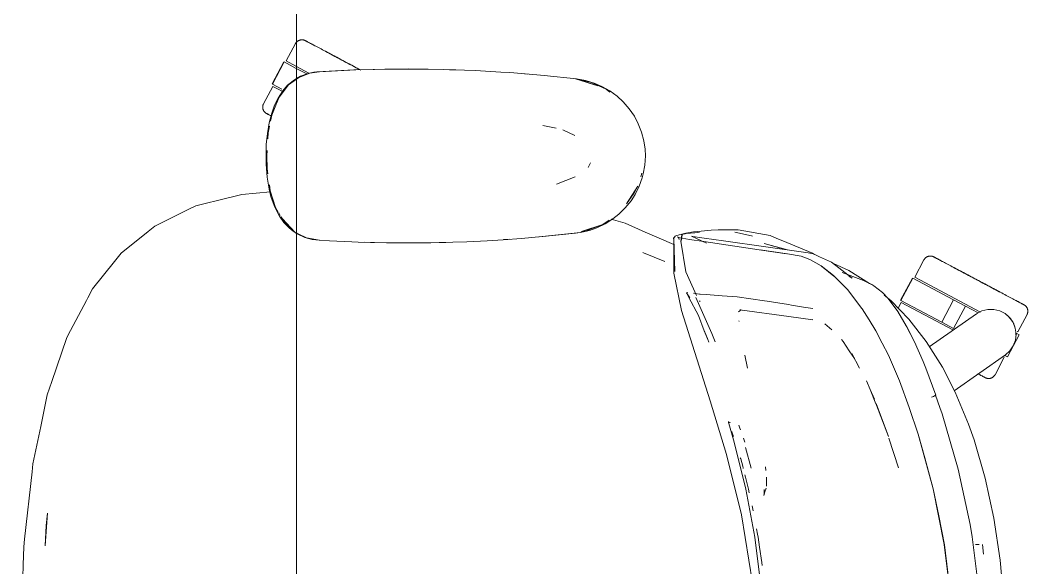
# Model space of a CAD drawing. Header units: millimetres. Extents: x 155927 to 317870, y -36033 to 97293.
# Drawn here: x 202428 to 202989, y 12908 to 13213 of the extents above; entities that cross this region are included whole.
import ezdxf

# ---------------------------------------------------------------- set-up
doc = ezdxf.new("R2010")
doc.units = ezdxf.units.MM
doc.header["$MEASUREMENT"] = 0
doc.layers.add('G-IMPT', color=8, linetype='CONTINUOUS', lineweight=9)
doc.layers.add('I-FURN', color=8, linetype='CONTINUOUS', lineweight=9)

msp = doc.modelspace()

# ---------------------------------------------------------------- linework, layer by layer
at = {"layer": 'G-IMPT'}
for p, q in [((202583.92, 13181.84), (202581.68, 13180.57)), ((202589.08, 13183.58), (202582.89, 13181.17)), ((202583.92, 13181.84), (202587.56, 13183.24)), ((202588.9, 13183.6), (202587.56, 13183.24)), ((202588.9, 13183.6), (202591.3, 13184.05)), ((202589.08, 13183.58), (202592.93, 13184.17)), ((202592.95, 13184.3), (202591.3, 13184.05)), ((202614.73, 13185.39), (202592.95, 13184.3)), ((202613.52, 13185.35), (202592.95, 13184.3)), ((202592.95, 13184.3), (202594.55, 13184.41)), ((202614.73, 13185.39), (202594.55, 13184.41)), ((202634.92, 13185.85), (202613.52, 13185.35)), ((202625.08, 13185.69), (202613.52, 13185.35)), ((202613.52, 13185.35), (202614.73, 13185.39)), ((202634.92, 13185.85), (202614.73, 13185.39)), ((202625.08, 13185.69), (202644.31, 13185.9)), ((202634.92, 13185.85), (202625.08, 13185.69)), ((202655.1, 13185.81), (202625.08, 13185.69)), ((202632.88, 13185.83), (202630.97, 13185.76)), ((202635.41, 13185.81), (202632.88, 13185.83)), ((202655.1, 13185.81), (202634.92, 13185.85)), ((202655.1, 13185.81), (202644.31, 13185.9)), ((202655.1, 13185.81), (202663.52, 13185.64)), ((202675.28, 13185.25), (202663.52, 13185.64)), ((202668.46, 13185.5), (202666.96, 13185.52)), ((202670.39, 13185.39), (202668.46, 13185.5)), ((202675.28, 13185.25), (202681.3, 13185)), ((202695.44, 13184.19), (202681.3, 13185)), ((202700.53, 13183.86), (202695.44, 13184.19)), ((202700.53, 13183.86), (202715.59, 13182.62)), ((202708.71, 13183.21), (202710.39, 13183.04)), ((202715.59, 13182.62), (202719.72, 13182.27)), ((202719.72, 13182.27), (202737.64, 13180.36)), ((202577.26, 13177.01), (202572.05, 13170.22)), ((202574.08, 13173.77), (202576.74, 13176.81)), ((202580.48, 13179.88), (202576.74, 13176.81)), ((202581.68, 13180.28), (202577.26, 13177.01)), ((202581.68, 13180.57), (202580.48, 13179.88)), ((202582.89, 13181.17), (202581.68, 13180.28)), ((202737.13, 13180.36), (202749.59, 13176.53)), ((202737.13, 13180.36), (202740.44, 13179.45)), ((202737.64, 13180.36), (202742.69, 13179.47)), ((202746.1, 13178.32), (202737.69, 13180.24)), ((202749.59, 13176.53), (202740.44, 13179.45)), ((202747.55, 13178), (202742.69, 13179.47)), ((202746.1, 13178.32), (202754.16, 13174.58)), ((202751.79, 13176.19), (202747.55, 13178)), ((202751.79, 13176.19), (202756.23, 13173.68)), ((202571.42, 13169.72), (202574.08, 13173.77)), ((202756.27, 13172.99), (202754.16, 13174.58)), ((202760.31, 13170.68), (202756.23, 13173.68)), ((202760.31, 13170.68), (202763.75, 13167.52)), ((202567.85, 13161.31), (202569.44, 13165.65)), ((202567.88, 13160.2), (202570.21, 13165.82)), ((202571.42, 13169.72), (202569.44, 13165.65)), ((202572.05, 13170.22), (202570.21, 13165.82)), ((202767.07, 13163.68), (202763.75, 13167.52)), ((202567.85, 13161.31), (202566.42, 13155.83)), ((202567.88, 13160.2), (202567.17, 13156.74)), ((202769.9, 13159.52), (202767.07, 13163.68)), ((202769.9, 13159.52), (202772.09, 13155.35)), ((202565.42, 13149.9), (202566.42, 13155.83)), ((202566.61, 13153.99), (202565.84, 13150.24)), ((202718.93, 13154.4), (202726.36, 13152.82)), ((202772.09, 13155.35), (202773.93, 13150.64)), ((202565.42, 13149.9), (202564.86, 13143.75)), ((202565.84, 13150.24), (202565.64, 13147.03)), ((202736.76, 13148.79), (202729.98, 13152.06)), ((202775.19, 13145.77), (202773.93, 13150.64)), ((202564.68, 13137.41), (202564.86, 13143.75)), ((202775.19, 13145.77), (202775.84, 13141.26)), ((202564.77, 13132.91), (202564.68, 13137.41)), ((202565.24, 13140.52), (202565.05, 13137.41)), ((202565.28, 13130.25), (202565.05, 13137.41)), ((202776.01, 13137.41), (202775.71, 13132.37)), ((202776.01, 13137.41), (202775.84, 13141.26)), ((202564.77, 13132.91), (202565.34, 13125.59)), ((202744.38, 13131.36), (202744.08, 13130.91)), ((202745.39, 13133.59), (202744.38, 13131.36)), ((202775.71, 13132.37), (202774.83, 13127.42)), ((202565.28, 13130.25), (202565.68, 13127.47)), ((202566.46, 13118.83), (202565.34, 13125.59)), ((202726.43, 13121.69), (202736.85, 13125.84)), ((202773.47, 13125.73), (202774.09, 13127.76)), ((202774.83, 13127.42), (202774.27, 13125.3)), ((202566.55, 13121.28), (202567.01, 13117.99)), ((202771.91, 13120.62), (202765.59, 13110.67)), ((202771.91, 13120.62), (202769.75, 13116.94)), ((202772.56, 13120.52), (202770.32, 13116.01)), ((202772.56, 13120.52), (202774.27, 13125.3)), ((202543.6, 13114.04), (202545.97, 13114.63)), ((202551.26, 13115.92), (202545.97, 13114.63)), ((202567.14, 13117.37), (202551.26, 13115.92)), ((202567.44, 13114.9), (202566.46, 13118.83)), ((202567.01, 13117.99), (202570.04, 13108.6)), ((202567.44, 13114.9), (202569.18, 13109.82)), ((202769.75, 13116.94), (202765.59, 13110.67)), ((202770.32, 13116.01), (202768.05, 13112.47)), ((202521.3, 13107.49), (202525.66, 13109.64)), ((202525.66, 13109.64), (202543.6, 13114.04)), ((202569.18, 13109.82), (202571.38, 13105.18)), ((202570.04, 13108.6), (202571.51, 13106.14)), ((202764.86, 13108.49), (202768.05, 13112.47)), ((202521.3, 13107.49), (202509.83, 13101.85)), ((202571.38, 13105.18), (202572.19, 13103.8)), ((202571.79, 13105.68), (202572.65, 13104.24)), ((202574.63, 13100.35), (202572.19, 13103.8)), ((202573.12, 13103.45), (202575, 13100.29)), ((202761.25, 13104.94), (202757.95, 13102.32)), ((202764.86, 13108.49), (202761.25, 13104.94)), ((202499.01, 13095.35), (202502.66, 13098.32)), ((202502.66, 13098.32), (202509.83, 13101.85)), ((202573.81, 13102.38), (202575.09, 13100.91)), ((202573.81, 13102.38), (202580.71, 13094.99)), ((202577.5, 13097.3), (202574.63, 13100.35)), ((202575, 13100.29), (202580.71, 13094.99)), ((202575.22, 13100.76), (202578.3, 13097.22)), ((202752.3, 13099.2), (202740.44, 13095.38)), ((202749.59, 13098.29), (202740.44, 13095.38)), ((202743.08, 13095.59), (202752.3, 13099.2)), ((202749.04, 13097.4), (202744.91, 13095.95)), ((202753.62, 13099.59), (202749.04, 13097.4)), ((202752.3, 13099.2), (202749.59, 13098.29)), ((202752.3, 13099.2), (202755.88, 13101.62)), ((202753.62, 13099.59), (202757.95, 13102.32)), ((202764.78, 13099.88), (202756.96, 13102.13)), ((202764.78, 13099.88), (202775.91, 13095.02)), ((202499.01, 13095.35), (202484.06, 13083.18)), ((202577.5, 13097.3), (202578.82, 13096.17)), ((202580.71, 13094.99), (202578.3, 13097.22)), ((202581.68, 13094.21), (202578.82, 13096.17)), ((202582.95, 13093.89), (202581.68, 13094.51)), ((202582.04, 13093.97), (202586.36, 13091.98)), ((202582.95, 13093.89), (202587.21, 13091.78)), ((202590.32, 13090.91), (202586.36, 13091.98)), ((202587.21, 13091.78), (202594.55, 13090.41)), ((202718.51, 13092.44), (202707.11, 13091.46)), ((202739.95, 13094.8), (202716.99, 13092.34)), ((202716.99, 13092.34), (202737.13, 13094.46)), ((202739.95, 13094.8), (202718.51, 13092.44)), ((202739.95, 13094.8), (202737.13, 13094.46)), ((202739.95, 13094.8), (202744.91, 13095.95)), ((202740.02, 13095.01), (202743.08, 13095.59)), ((202775.91, 13095.02), (202783.74, 13091.6)), ((202791.77, 13091.58), (202792.17, 13092.16)), ((202792.54, 13092.65), (202792.17, 13092.16)), ((202792.54, 13092.65), (202793.08, 13092.97)), ((202794.94, 13093.52), (202793.08, 13092.97)), ((202794.43, 13091.93), (202793.93, 13092.32)), ((202795.03, 13091.77), (202793.93, 13092.32)), ((202795.03, 13091.77), (202794.41, 13091.93)), ((202794.41, 13091.93), (202800.68, 13090.83)), ((202794.75, 13091.39), (202794.43, 13091.93)), ((202798.22, 13094.06), (202794.94, 13093.52)), ((202796.55, 13093.46), (202795.86, 13089.88)), ((202795.92, 13089.92), (202796.31, 13093.87)), ((202796.55, 13093.46), (202795.92, 13089.92)), ((202798.63, 13094.32), (202796.31, 13093.87)), ((202798.22, 13094.06), (202798.83, 13094.13)), ((202798.63, 13094.32), (202802.88, 13095.13)), ((202803.52, 13094.65), (202798.83, 13094.13)), ((202810.08, 13088.73), (202801.64, 13092.73)), ((202801.64, 13092.73), (202802.51, 13092.59)), ((202802.51, 13092.59), (202807.53, 13091.76)), ((202803.35, 13095.17), (202802.88, 13095.13)), ((202812.68, 13095.97), (202803.35, 13095.17)), ((202803.52, 13094.65), (202806.11, 13094.86)), ((202807.53, 13091.76), (202808.83, 13091.54)), ((202812.68, 13095.97), (202816.63, 13096.32)), ((202816.63, 13096.32), (202820.8, 13096.31)), ((202827.77, 13096.29), (202820.8, 13096.31)), ((202825.91, 13094.88), (202835.21, 13092.83)), ((202827.77, 13096.29), (202845.47, 13093.05)), ((202835.21, 13092.83), (202835.79, 13092.68)), ((202845.47, 13093.05), (202849.33, 13091.46)), ((202594.33, 13090.41), (202590.32, 13090.91)), ((202599.99, 13090.13), (202594.33, 13090.41)), ((202599.99, 13090.13), (202612.55, 13089.51)), ((202616.1, 13089.39), (202612.55, 13089.51)), ((202631.77, 13089.01), (202616.1, 13089.39)), ((202619.5, 13089.33), (202622.82, 13089.19)), ((202625.04, 13089.19), (202622.82, 13089.19)), ((202631.77, 13089.01), (202636.28, 13088.96)), ((202636.28, 13088.96), (202650.99, 13088.97)), ((202656.46, 13089.04), (202650.99, 13088.97)), ((202656.46, 13089.04), (202668.77, 13089.33)), ((202663.24, 13089.18), (202661.16, 13089.18)), ((202664.9, 13089.25), (202663.24, 13089.18)), ((202676.65, 13089.63), (202668.77, 13089.33)), ((202676.65, 13089.63), (202687.95, 13090.17)), ((202696.83, 13090.73), (202687.95, 13090.17)), ((202696.83, 13090.73), (202707.11, 13091.46)), ((202698.87, 13090.87), (202696.96, 13090.78)), ((202698.87, 13090.87), (202700.29, 13091)), ((202783.74, 13091.6), (202791.91, 13088.03)), ((202791.77, 13091.58), (202791.96, 13090.72)), ((202792.38, 13073.02), (202791.8, 13091.47)), ((202791.8, 13091.47), (202791.9, 13091)), ((202792.38, 13073.02), (202791.9, 13091)), ((202791.95, 13072.13), (202791.9, 13091)), ((202791.9, 13091), (202791.94, 13090.83)), ((202791.96, 13090.72), (202791.94, 13090.83)), ((202794.75, 13091.39), (202794.83, 13090.89)), ((202798.58, 13072.84), (202795.86, 13089.88)), ((202808.53, 13089.71), (202800.68, 13090.83)), ((202839.4, 13085.16), (202808.53, 13089.71)), ((202819.49, 13090.1), (202808.83, 13091.54)), ((202819.49, 13090.1), (202866.71, 13083.43)), ((202842.29, 13088.56), (202854.18, 13085.2)), ((202842.29, 13088.56), (202855.23, 13085.05)), ((202852.69, 13090.07), (202849.33, 13091.46)), ((202869.14, 13083.27), (202852.69, 13090.07)), ((202484.06, 13083.18), (202480.3, 13078.51)), ((202774.68, 13083.6), (202774.95, 13083.49)), ((202786.8, 13078.57), (202774.95, 13083.49)), ((202839.4, 13085.16), (202854.59, 13082.83)), ((202840.01, 13085.06), (202855.17, 13082.77)), ((202840.01, 13085.06), (202854.59, 13082.83)), ((202862.84, 13081.47), (202855.17, 13082.77)), ((202867.63, 13079.71), (202862.84, 13081.47)), ((202866.71, 13083.43), (202869.7, 13082.78)), ((202870.31, 13082.5), (202869.14, 13083.27)), ((202873.06, 13081.22), (202869.7, 13082.78)), ((202879.64, 13078.15), (202873.06, 13081.22)), ((202468.09, 13063.38), (202480.3, 13078.51)), ((202867.63, 13079.71), (202868.05, 13079.5)), ((202873.89, 13076.21), (202868.05, 13079.5)), ((202880.85, 13070.79), (202873.89, 13076.21)), ((202874.11, 13075.89), (202881.06, 13070.49)), ((202874.11, 13075.89), (202877.49, 13073.3)), ((202891.29, 13069.24), (202879.64, 13078.15)), ((202889.4, 13073.53), (202880.77, 13077.51)), ((202796.14, 13051.18), (202791.95, 13072.13)), ((202798.58, 13072.84), (202804.56, 13059.65)), ((202881.06, 13070.49), (202877.49, 13073.3)), ((202880.85, 13070.79), (202888.59, 13062.89)), ((202885.63, 13072.47), (202897.54, 13067.96)), ((202891.29, 13069.24), (202889.34, 13070.35)), ((202900.85, 13066.4), (202889.4, 13073.53)), ((202899.77, 13066.89), (202897.54, 13067.96)), ((202902.21, 13065.71), (202899.77, 13066.89)), ((202900.85, 13066.4), (202901.62, 13065.9)), ((202902.21, 13065.71), (202903.34, 13065.1)), ((202903.34, 13065.1), (202908.21, 13061.23)), ((202464.66, 13056.87), (202465.39, 13058.25)), ((202468.09, 13063.38), (202465.39, 13058.25)), ((202798.94, 13061.03), (202798.9, 13060.86)), ((202798.96, 13061.16), (202798.94, 13061.03)), ((202798.94, 13061.03), (202800.78, 13058.32)), ((202798.94, 13061.03), (202800.29, 13058.57)), ((202799.65, 13061.3), (202798.96, 13061.16)), ((202805.57, 13048.46), (202800.29, 13058.57)), ((202802.92, 13060.99), (202803.69, 13060.72)), ((202803.75, 13060.69), (202803.69, 13060.72)), ((202806.21, 13060.41), (202803.75, 13060.69)), ((202813.12, 13038.36), (202804.19, 13058.51)), ((202806.21, 13060.41), (202806.58, 13060.37)), ((202809.99, 13060.11), (202806.58, 13060.37)), ((202809.99, 13060.11), (202818.84, 13059.48)), ((202827.08, 13058.86), (202818.84, 13059.48)), ((202827.16, 13058.85), (202827.08, 13058.86)), ((202827.16, 13058.85), (202842.38, 13056.64)), ((202888.59, 13062.89), (202896.61, 13052.46)), ((202911.1, 13058.21), (202908.21, 13061.23)), ((202909.1, 13059.79), (202912.77, 13056.79)), ((202911.1, 13058.21), (202915.82, 13052.08)), ((202464.66, 13056.87), (202454.36, 13037.37)), ((202806.57, 13056.35), (202806.13, 13056.62)), ((202842.38, 13056.64), (202843.93, 13056.4)), ((202843.93, 13056.4), (202855.7, 13054.53)), ((202857.36, 13054.27), (202855.7, 13054.53)), ((202864.2, 13053.21), (202857.36, 13054.27)), ((202864.2, 13053.21), (202869.27, 13052.46)), ((202896.61, 13052.46), (202896.78, 13052.2)), ((202912.77, 13056.79), (202922.73, 13046.5)), ((202812.13, 13000.94), (202796.14, 13051.18)), ((202805.57, 13048.46), (202808.82, 13039.99)), ((202827.82, 13050.47), (202829.38, 13051.72)), ((202828.67, 13051.59), (202828.94, 13051.64)), ((202856.01, 13047.85), (202828.67, 13051.59)), ((202829.17, 13051.68), (202828.94, 13051.64)), ((202856.01, 13047.85), (202869.36, 13046.07)), ((202900.66, 13046.1), (202896.78, 13052.2)), ((202915.82, 13052.08), (202916.68, 13050.79)), ((202921.41, 13042.79), (202916.68, 13050.79)), ((202828.17, 13045.52), (202828.22, 13045.18)), ((202869.36, 13046.07), (202868.89, 13046.22)), ((202879.86, 13040.57), (202875.95, 13043.91)), ((202900.66, 13046.1), (202904.43, 13039.87)), ((202925.72, 13034.18), (202921.41, 13042.79)), ((202925.94, 13033.74), (202921.41, 13042.79)), ((202921.41, 13042.79), (202921.72, 13042.19)), ((202925.94, 13033.74), (202921.72, 13042.19)), ((202932.54, 13033.89), (202922.73, 13046.5)), ((202445.34, 13011.62), (202453.49, 13035.71)), ((202454.36, 13037.37), (202453.49, 13035.71)), ((202810.84, 13035.09), (202808.81, 13040.2)), ((202808.81, 13040.2), (202810.61, 13035.67)), ((202808.82, 13039.99), (202810.84, 13035.09)), ((202814.86, 13033.77), (202813.12, 13038.36)), ((202908, 13033.08), (202904.43, 13039.87)), ((202810.84, 13035.09), (202811.4, 13033.68)), ((202886.13, 13033.94), (202885.38, 13035.04)), ((202889.63, 13028.81), (202886.13, 13033.94)), ((202908, 13033.08), (202911.39, 13026.36)), ((202925.72, 13034.18), (202925.94, 13033.74)), ((202925.94, 13033.74), (202930.71, 13022.78)), ((202932.54, 13033.89), (202941.51, 13019.6)), ((202832.85, 13019.05), (202831.44, 13026.3)), ((202890.02, 13028.23), (202889.63, 13028.81)), ((202892.58, 13024.47), (202890.02, 13028.23)), ((202892.58, 13024.47), (202891.08, 13027.25)), ((202895.26, 13019.14), (202891.08, 13027.25)), ((202917.56, 13012.13), (202911.39, 13026.36)), ((202930.71, 13022.78), (202932.19, 13019.1)), ((202932.19, 13019.1), (202937.76, 13004.14)), ((202941.51, 13019.6), (202948.6, 13005.82)), ((202445.34, 13011.62), (202442.82, 13004.18)), ((202899.14, 13012.1), (202901.33, 13007.25)), ((202917.56, 13012.13), (202923.02, 12997.25)), ((202439.95, 12990.36), (202442.82, 13004.18)), ((202901.33, 13007.25), (202903.64, 13001.81)), ((202901.33, 13007.25), (202904.06, 13000.17)), ((202936.5, 13003.36), (202935.44, 13002.93)), ((202935.44, 13002.93), (202936.03, 13003.16)), ((202936.5, 13003.36), (202936.03, 13003.16)), ((202936.5, 13003.36), (202937.32, 13003.74)), ((202936.5, 13003.36), (202937.14, 13003.63)), ((202937.14, 13003.63), (202937.32, 13003.74)), ((202937.73, 13004.01), (202937.32, 13003.74)), ((202937.32, 13003.74), (202937.72, 13003.96)), ((202937.73, 13004.01), (202937.72, 13003.96)), ((202937.76, 13004.14), (202937.73, 13004.01)), ((202937.73, 13004.01), (202937.73, 13004.14)), ((202937.73, 13004.14), (202940.13, 12997.21)), ((202956.12, 12987.85), (202948.6, 13005.82)), ((202812.13, 13000.94), (202821.31, 12970.96)), ((202904.72, 12998.44), (202904.06, 13000.17)), ((202911.43, 12981), (202904.61, 12999.4)), ((202911.43, 12981), (202904.72, 12998.44)), ((202928.03, 12982.33), (202923.02, 12997.25)), ((202941.33, 12993.6), (202940.13, 12997.21)), ((202950.27, 12962.77), (202941.33, 12993.6)), ((202439.19, 12986.68), (202434.84, 12965.74)), ((202439.19, 12986.68), (202439.95, 12990.36)), ((202822.36, 12989.37), (202822.27, 12989.14)), ((202822.27, 12989.14), (202822.33, 12988.91)), ((202822.33, 12988.91), (202822.4, 12988.61)), ((202822.4, 12988.61), (202822.47, 12988.34)), ((202825.54, 12977.92), (202822.47, 12988.34)), ((202823.36, 12988.6), (202822.75, 12988.98)), ((202823.36, 12988.6), (202823.15, 12988.74)), ((202828.67, 12985.67), (202828.06, 12987.32)), ((202828.67, 12985.67), (202829.04, 12984.66)), ((202959.19, 12979.12), (202956.12, 12987.85)), ((202824.38, 12983.11), (202824.14, 12983.77)), ((202824.38, 12983.11), (202825.13, 12981.01)), ((202831.38, 12977.9), (202830.66, 12980.12)), ((202916.96, 12963.52), (202911.71, 12980.01)), ((202931.76, 12969.08), (202927.99, 12982.25)), ((202936.41, 12951.84), (202927.99, 12982.25)), ((202936.41, 12951.84), (202928.03, 12982.33)), ((202832.09, 12951.6), (202825.54, 12977.92)), ((202831.83, 12974.81), (202835.05, 12963.3)), ((202959.19, 12979.12), (202965.37, 12957.87)), ((202829.63, 12937.28), (202821.31, 12970.96)), ((202829.12, 12968.49), (202828.92, 12969.18)), ((202830.24, 12964.49), (202829.12, 12968.49)), ((202931.76, 12969.08), (202936.41, 12951.84)), ((202434.84, 12965.74), (202434.35, 12961.32)), ((202830.24, 12964.49), (202830.56, 12963.35)), ((202830.56, 12963.35), (202830.6, 12963.17)), ((202843.12, 12962.1), (202842.9, 12964.19)), ((202916.96, 12963.52), (202915.89, 12966.96)), ((202950.27, 12962.77), (202956.94, 12931.98)), ((202430.22, 12923.87), (202434.35, 12961.32)), ((202831.86, 12958.33), (202831.52, 12959.63)), ((202831.86, 12958.33), (202833.41, 12951.58)), ((202843.52, 12953.25), (202843.43, 12958.3)), ((202843.43, 12958.3), (202843.51, 12956.03)), ((202965.37, 12957.87), (202970.18, 12935.51)), ((202832.09, 12951.6), (202837.02, 12924.93)), ((202833.86, 12949.61), (202833.41, 12951.58)), ((202842.19, 12949.24), (202842.22, 12951.54)), ((202842.24, 12951.4), (202842.22, 12951.54)), ((202842.66, 12950.14), (202843.27, 12952.29)), ((202843.52, 12953.25), (202843.51, 12956.03)), ((202936.41, 12951.84), (202942.59, 12920.71)), ((202936.41, 12951.84), (202939.49, 12936.81)), ((202936.41, 12951.84), (202942.58, 12920.79)), ((202841.98, 12948.19), (202842.66, 12950.14)), ((202842.19, 12949.24), (202841.98, 12948.19)), ((202836.06, 12939.56), (202835.53, 12942.37)), ((202441.62, 12920.04), (202442.87, 12938.32)), ((202442.87, 12938.32), (202442.26, 12931.37)), ((202829.63, 12937.28), (202835.62, 12899.36)), ((202942.59, 12920.71), (202939.49, 12936.81)), ((202970.18, 12935.51), (202973.67, 12912.09)), ((202441.62, 12920.04), (202442.26, 12931.37)), ((202837.99, 12929.46), (202838.54, 12926.55)), ((202958.12, 12925.06), (202956.94, 12931.98)), ((202430.22, 12923.87), (202429.74, 12919.5)), ((202837.02, 12924.93), (202840.32, 12898.01)), ((202838.79, 12924.92), (202838.54, 12926.55)), ((202839.64, 12919.3), (202838.79, 12924.92)), ((202961.94, 12894.89), (202958.12, 12925.06)), ((202429.42, 12909.56), (202429.74, 12919.5)), ((202839.64, 12919.3), (202840.94, 12910.78)), ((202946.41, 12889.19), (202942.58, 12920.79)), ((202946.37, 12889.15), (202942.59, 12920.71)), ((202942.59, 12920.71), (202944.53, 12905.23)), ((202959.92, 12920.75), (202962.01, 12920.82)), ((202962.01, 12920.82), (202961.9, 12920.82)), ((202963.77, 12920.79), (202964.42, 12915.38)), ((202429.42, 12909.56), (202427.71, 12857.38)), ((202840.94, 12910.78), (202841.12, 12909.12)), ((202973.67, 12912.09), (202975.93, 12886.52))]:
    msp.add_line(p, q, dxfattribs=at)
at = {"layer": 'I-FURN'}
for p, q in [((202581.68, 12099.61), (202581.68, 13499.61)), ((202581.68, 13499.61), (202581.68, 12099.61)), ((202581.12, 13200.04), (202575.97, 13190.36)), ((202581.12, 13200.04), (202581.19, 13200.19)), ((202581.19, 13200.19), (202581.28, 13200.32)), ((202581.28, 13200.32), (202581.37, 13200.46)), ((202581.37, 13200.46), (202581.46, 13200.59)), ((202581.46, 13200.59), (202581.56, 13200.71)), ((202581.56, 13200.71), (202581.67, 13200.84)), ((202581.67, 13200.84), (202581.78, 13200.95)), ((202581.78, 13200.95), (202581.89, 13201.07)), ((202581.89, 13201.07), (202582.01, 13201.18)), ((202582.01, 13201.18), (202582.13, 13201.28)), ((202582.13, 13201.28), (202582.26, 13201.38)), ((202582.26, 13201.38), (202582.39, 13201.47)), ((202582.39, 13201.47), (202582.53, 13201.56)), ((202582.53, 13201.56), (202582.66, 13201.65)), ((202582.66, 13201.65), (202582.81, 13201.72)), ((202582.81, 13201.72), (202582.95, 13201.79)), ((202582.95, 13201.79), (202583.1, 13201.86)), ((202583.1, 13201.86), (202583.25, 13201.92)), ((202583.25, 13201.92), (202583.4, 13201.98)), ((202583.4, 13201.98), (202583.55, 13202.02)), ((202583.55, 13202.02), (202583.71, 13202.06)), ((202583.71, 13202.06), (202583.87, 13202.1)), ((202583.87, 13202.1), (202584.02, 13202.13)), ((202584.02, 13202.13), (202584.18, 13202.15)), ((202584.18, 13202.15), (202584.34, 13202.17)), ((202584.34, 13202.17), (202584.51, 13202.18)), ((202584.51, 13202.18), (202584.67, 13202.18)), ((202584.67, 13202.18), (202584.83, 13202.18)), ((202584.83, 13202.18), (202584.99, 13202.17)), ((202584.99, 13202.17), (202585.15, 13202.15)), ((202585.15, 13202.15), (202585.31, 13202.13)), ((202585.31, 13202.13), (202585.47, 13202.1)), ((202585.47, 13202.1), (202585.62, 13202.07)), ((202585.62, 13202.07), (202585.78, 13202.03)), ((202585.78, 13202.03), (202585.93, 13201.98)), ((202585.93, 13201.98), (202586.09, 13201.93)), ((202586.09, 13201.93), (202586.24, 13201.87)), ((202586.24, 13201.87), (202586.38, 13201.8)), ((202586.38, 13201.8), (202586.53, 13201.73)), ((202586.53, 13201.73), (202586.57, 13201.71)), ((202586.57, 13201.71), (202586.59, 13201.7)), ((202586.61, 13201.69), (202586.57, 13201.71)), ((202586.57, 13201.71), (202586.57, 13201.71)), ((202586.59, 13201.7), (202586.65, 13201.67)), ((202586.7, 13201.64), (202586.61, 13201.69)), ((202586.65, 13201.67), (202586.75, 13201.61)), ((202586.82, 13201.58), (202586.7, 13201.64)), ((202586.75, 13201.61), (202586.89, 13201.54)), ((202586.98, 13201.49), (202586.82, 13201.58)), ((202586.89, 13201.54), (202587.07, 13201.44)), ((202587.18, 13201.38), (202586.98, 13201.49)), ((202587.07, 13201.44), (202587.29, 13201.33)), ((202587.42, 13201.26), (202587.18, 13201.38)), ((202587.29, 13201.33), (202587.55, 13201.19)), ((202587.7, 13201.11), (202587.42, 13201.26)), ((202587.55, 13201.19), (202587.84, 13201.03)), ((202588.02, 13200.94), (202587.7, 13201.11)), ((202587.84, 13201.03), (202588.18, 13200.85)), ((202588.37, 13200.75), (202588.02, 13200.94)), ((202588.18, 13200.85), (202588.55, 13200.66)), ((202588.77, 13200.54), (202588.37, 13200.75)), ((202588.55, 13200.66), (202588.96, 13200.44)), ((202589.2, 13200.31), (202588.77, 13200.54)), ((202588.96, 13200.44), (202589.41, 13200.2)), ((202589.66, 13200.06), (202589.2, 13200.31)), ((202589.41, 13200.2), (202589.89, 13199.94)), ((202590.16, 13199.8), (202589.66, 13200.06)), ((202589.89, 13199.94), (202590.41, 13199.67)), ((202590.7, 13199.51), (202590.16, 13199.8)), ((202590.41, 13199.67), (202590.96, 13199.38)), ((202591.27, 13199.21), (202590.7, 13199.51)), ((202590.96, 13199.38), (202591.54, 13199.07)), ((202591.87, 13198.89), (202591.27, 13199.21)), ((202592.5, 13198.55), (202591.87, 13198.89)), ((202593.17, 13198.2), (202592.5, 13198.55)), ((202593.86, 13197.83), (202593.17, 13198.2)), ((202594.58, 13197.45), (202593.86, 13197.83)), ((202595.33, 13197.05), (202594.58, 13197.45)), ((202596.11, 13196.64), (202595.33, 13197.05)), ((202596.91, 13196.21), (202596.11, 13196.64)), ((202597.74, 13195.77), (202596.91, 13196.21)), ((202597.29, 13196.01), (202598.12, 13195.57)), ((202598.58, 13195.32), (202597.74, 13195.77)), ((202598.12, 13195.57), (202598.98, 13195.11)), ((202599.45, 13194.86), (202598.58, 13195.32)), ((202598.98, 13195.11), (202599.86, 13194.64)), ((202600.34, 13194.39), (202599.45, 13194.86)), ((202599.86, 13194.64), (202600.75, 13194.17)), ((202601.24, 13193.91), (202600.34, 13194.39)), ((202600.75, 13194.17), (202601.67, 13193.68)), ((202602.17, 13193.42), (202601.24, 13193.91)), ((202601.67, 13193.68), (202602.6, 13193.19)), ((202603.1, 13192.92), (202602.17, 13193.42)), ((202602.6, 13193.19), (202603.54, 13192.69)), ((202604.05, 13192.41), (202603.1, 13192.92)), ((202574.67, 13189.91), (202568.1, 13177.55)), ((202568.27, 13177.46), (202574.84, 13189.82)), ((202574.84, 13189.82), (202581.54, 13186.26)), ((202581.25, 13187.55), (202575.97, 13190.36)), ((202588.63, 13183.62), (202581.25, 13187.55)), ((202603.54, 13192.69), (202604.5, 13192.18)), ((202605.02, 13191.9), (202604.05, 13192.41)), ((202604.5, 13192.18), (202605.47, 13191.66)), ((202605.99, 13191.38), (202605.02, 13191.9)), ((202605.47, 13191.66), (202606.44, 13191.14)), ((202606.98, 13190.86), (202605.99, 13191.38)), ((202606.44, 13191.14), (202607.43, 13190.62)), ((202607.97, 13190.33), (202606.98, 13190.86)), ((202607.43, 13190.62), (202608.43, 13190.09)), ((202608.96, 13189.8), (202607.97, 13190.33)), ((202608.43, 13190.09), (202609.42, 13189.56)), ((202609.97, 13189.27), (202608.96, 13189.8)), ((202609.42, 13189.56), (202610.43, 13189.02)), ((202610.97, 13188.74), (202609.97, 13189.27)), ((202610.43, 13189.02), (202611.43, 13188.49)), ((202611.98, 13188.2), (202610.97, 13188.74)), ((202611.43, 13188.49), (202612.44, 13187.95)), ((202612.98, 13187.67), (202611.98, 13188.2)), ((202612.44, 13187.95), (202613.44, 13187.42)), ((202613.98, 13187.13), (202612.98, 13187.67)), ((202613.44, 13187.42), (202614.44, 13186.89)), ((202581.54, 13186.26), (202587.35, 13183.17)), ((202614.98, 13186.6), (202613.98, 13187.13)), ((202614.44, 13186.89), (202615.44, 13186.36)), ((202615.98, 13186.07), (202614.98, 13186.6)), ((202615.44, 13186.36), (202616.43, 13185.83)), ((202616.96, 13185.55), (202615.98, 13186.07)), ((202616.43, 13185.83), (202617.42, 13185.31)), ((202568.45, 13176.23), (202563.3, 13166.55)), ((202573.56, 13174.65), (202568.27, 13177.46)), ((202573.65, 13173.47), (202568.45, 13176.23)), ((202562.83, 13164.65), (202562.84, 13164.81)), ((202562.84, 13164.81), (202562.85, 13164.97)), ((202562.85, 13164.97), (202562.86, 13165.13)), ((202562.86, 13165.13), (202562.88, 13165.29)), ((202562.88, 13165.29), (202562.91, 13165.45)), ((202562.91, 13165.45), (202562.95, 13165.6)), ((202562.95, 13165.6), (202562.99, 13165.76)), ((202562.99, 13165.76), (202563.03, 13165.91)), ((202563.03, 13165.91), (202563.09, 13166.07)), ((202563.09, 13166.07), (202563.15, 13166.22)), ((202563.15, 13166.22), (202563.21, 13166.36)), ((202563.21, 13166.36), (202563.28, 13166.51)), ((202563.28, 13166.51), (202563.3, 13166.55)), ((202562.84, 13164.48), (202562.83, 13164.65)), ((202562.85, 13164.32), (202562.84, 13164.48)), ((202562.86, 13164.16), (202562.85, 13164.32)), ((202562.89, 13164), (202562.86, 13164.16)), ((202562.92, 13163.84), (202562.89, 13164)), ((202562.95, 13163.69), (202562.92, 13163.84)), ((202562.99, 13163.53), (202562.95, 13163.69)), ((202563.04, 13163.38), (202562.99, 13163.53)), ((202563.09, 13163.23), (202563.04, 13163.38)), ((202563.15, 13163.08), (202563.09, 13163.23)), ((202563.22, 13162.93), (202563.15, 13163.08)), ((202563.29, 13162.78), (202563.22, 13162.93)), ((202563.37, 13162.64), (202563.29, 13162.78)), ((202563.45, 13162.51), (202563.37, 13162.64)), ((202563.54, 13162.37), (202563.45, 13162.51)), ((202563.64, 13162.24), (202563.54, 13162.37)), ((202563.73, 13162.11), (202563.64, 13162.24)), ((202563.84, 13161.99), (202563.73, 13162.11)), ((202563.95, 13161.87), (202563.84, 13161.99)), ((202564.06, 13161.76), (202563.95, 13161.87)), ((202564.18, 13161.65), (202564.06, 13161.76)), ((202564.3, 13161.54), (202564.18, 13161.65)), ((202564.43, 13161.44), (202564.3, 13161.54)), ((202564.56, 13161.35), (202564.43, 13161.44)), ((202564.69, 13161.26), (202564.56, 13161.35)), ((202564.83, 13161.17), (202564.69, 13161.26)), ((202564.97, 13161.1), (202564.83, 13161.17)), ((202564.98, 13161.09), (202564.97, 13161.1)), ((202564.97, 13161.1), (202564.99, 13161.08)), ((202565.02, 13161.07), (202564.98, 13161.09)), ((202564.99, 13161.08), (202565.05, 13161.05)), ((202565.1, 13161.03), (202565.02, 13161.07)), ((202565.05, 13161.05), (202565.15, 13161)), ((202565.22, 13160.96), (202565.1, 13161.03)), ((202565.15, 13161), (202565.29, 13160.92)), ((202565.38, 13160.88), (202565.22, 13160.96)), ((202565.29, 13160.92), (202565.47, 13160.83)), ((202565.59, 13160.77), (202565.38, 13160.88)), ((202565.47, 13160.83), (202565.69, 13160.71)), ((202565.83, 13160.64), (202565.59, 13160.77)), ((202565.69, 13160.71), (202565.95, 13160.57)), ((202566.11, 13160.49), (202565.83, 13160.64)), ((202565.95, 13160.57), (202566.25, 13160.42)), ((202566.42, 13160.32), (202566.11, 13160.49)), ((202566.25, 13160.42), (202566.58, 13160.24)), ((202566.78, 13160.13), (202566.42, 13160.32)), ((202566.58, 13160.24), (202566.96, 13160.04)), ((202567.17, 13159.92), (202566.78, 13160.13)), ((202566.96, 13160.04), (202567.37, 13159.82)), ((202567.6, 13159.7), (202567.17, 13159.92)), ((202932.02, 13080.51), (202932.14, 13080.62)), ((202932.14, 13080.62), (202932.26, 13080.72)), ((202932.26, 13080.72), (202932.39, 13080.82)), ((202932.39, 13080.82), (202932.52, 13080.91)), ((202932.52, 13080.91), (202932.66, 13081)), ((202932.66, 13081), (202932.79, 13081.09)), ((202932.79, 13081.09), (202932.94, 13081.16)), ((202932.94, 13081.16), (202933.08, 13081.24)), ((202933.08, 13081.24), (202933.23, 13081.3)), ((202933.23, 13081.3), (202933.38, 13081.36)), ((202933.38, 13081.36), (202933.53, 13081.42)), ((202933.53, 13081.42), (202933.68, 13081.46)), ((202933.68, 13081.46), (202933.84, 13081.51)), ((202933.84, 13081.51), (202934, 13081.54)), ((202934, 13081.54), (202934.15, 13081.57)), ((202934.15, 13081.57), (202934.31, 13081.59)), ((202934.31, 13081.59), (202934.47, 13081.61)), ((202934.47, 13081.61), (202934.64, 13081.62)), ((202934.64, 13081.62), (202934.8, 13081.62)), ((202934.8, 13081.62), (202934.96, 13081.62)), ((202934.96, 13081.62), (202935.12, 13081.61)), ((202935.12, 13081.61), (202935.28, 13081.6)), ((202935.28, 13081.6), (202935.44, 13081.57)), ((202935.44, 13081.57), (202935.6, 13081.54)), ((202935.6, 13081.54), (202935.75, 13081.51)), ((202935.75, 13081.51), (202935.91, 13081.47)), ((202935.91, 13081.47), (202936.06, 13081.42)), ((202936.06, 13081.42), (202936.22, 13081.37)), ((202936.22, 13081.37), (202936.37, 13081.31)), ((202936.37, 13081.31), (202936.51, 13081.24)), ((202936.51, 13081.24), (202936.66, 13081.17)), ((202936.66, 13081.17), (202936.7, 13081.15)), ((202936.7, 13081.15), (202936.72, 13081.14)), ((202936.74, 13081.13), (202936.7, 13081.15)), ((202936.7, 13081.15), (202936.7, 13081.15)), ((202936.72, 13081.14), (202936.78, 13081.11)), ((202936.83, 13081.08), (202936.74, 13081.13)), ((202936.78, 13081.11), (202936.88, 13081.06)), ((202936.95, 13081.02), (202936.83, 13081.08)), ((202936.88, 13081.06), (202937.02, 13080.98)), ((202937.11, 13080.93), (202936.95, 13081.02)), ((202937.02, 13080.98), (202937.2, 13080.88)), ((202937.31, 13080.82), (202937.11, 13080.93)), ((202937.2, 13080.88), (202937.42, 13080.77)), ((202937.55, 13080.7), (202937.31, 13080.82)), ((202937.42, 13080.77), (202937.68, 13080.63)), ((202937.83, 13080.55), (202937.55, 13080.7)), ((202937.68, 13080.63), (202937.97, 13080.47)), ((202938.15, 13080.38), (202937.83, 13080.55)), ((202931.25, 13079.48), (202926.1, 13069.8)), ((202931.25, 13079.48), (202931.32, 13079.63)), ((202931.32, 13079.63), (202931.41, 13079.76)), ((202931.41, 13079.76), (202931.5, 13079.9)), ((202931.5, 13079.9), (202931.59, 13080.03)), ((202931.59, 13080.03), (202931.69, 13080.15)), ((202931.69, 13080.15), (202931.8, 13080.28)), ((202931.8, 13080.28), (202931.91, 13080.39)), ((202931.91, 13080.39), (202932.02, 13080.51)), ((202937.97, 13080.47), (202938.31, 13080.29)), ((202938.5, 13080.19), (202938.15, 13080.38)), ((202938.31, 13080.29), (202938.68, 13080.1)), ((202938.9, 13079.98), (202938.5, 13080.19)), ((202938.68, 13080.1), (202939.09, 13079.88)), ((202939.33, 13079.75), (202938.9, 13079.98)), ((202939.09, 13079.88), (202939.54, 13079.64)), ((202939.79, 13079.5), (202939.33, 13079.75)), ((202939.54, 13079.64), (202940.02, 13079.38)), ((202940.29, 13079.24), (202939.79, 13079.5)), ((202940.02, 13079.38), (202940.54, 13079.11)), ((202940.83, 13078.95), (202940.29, 13079.24)), ((202940.54, 13079.11), (202941.09, 13078.82)), ((202941.4, 13078.65), (202940.83, 13078.95)), ((202941.09, 13078.82), (202941.67, 13078.51)), ((202942, 13078.33), (202941.4, 13078.65)), ((202942.63, 13077.99), (202942, 13078.33)), ((202943.3, 13077.64), (202942.63, 13077.99)), ((202943.99, 13077.27), (202943.3, 13077.64)), ((202944.71, 13076.89), (202943.99, 13077.27)), ((202945.46, 13076.49), (202944.71, 13076.89)), ((202946.24, 13076.08), (202945.46, 13076.49)), ((202947.04, 13075.65), (202946.24, 13076.08)), ((202947.87, 13075.21), (202947.04, 13075.65)), ((202947.42, 13075.45), (202948.25, 13075.01)), ((202948.71, 13074.76), (202947.87, 13075.21)), ((202948.25, 13075.01), (202949.11, 13074.55)), ((202924.8, 13069.35), (202918.23, 13056.99)), ((202962.7, 13050.34), (202926.1, 13069.8)), ((202949.58, 13074.3), (202948.71, 13074.76)), ((202949.11, 13074.55), (202949.99, 13074.09)), ((202950.47, 13073.83), (202949.58, 13074.3)), ((202949.99, 13074.09), (202950.88, 13073.61)), ((202951.37, 13073.35), (202950.47, 13073.83)), ((202950.88, 13073.61), (202951.8, 13073.12)), ((202952.3, 13072.86), (202951.37, 13073.35)), ((202951.8, 13073.12), (202952.73, 13072.63)), ((202953.23, 13072.36), (202952.3, 13072.86)), ((202952.73, 13072.63), (202953.67, 13072.13)), ((202954.18, 13071.85), (202953.23, 13072.36)), ((202953.67, 13072.13), (202954.63, 13071.62)), ((202955.15, 13071.34), (202954.18, 13071.85)), ((202954.63, 13071.62), (202955.6, 13071.1)), ((202956.12, 13070.82), (202955.15, 13071.34)), ((202955.6, 13071.1), (202956.57, 13070.58)), ((202957.11, 13070.3), (202956.12, 13070.82)), ((202956.57, 13070.58), (202957.56, 13070.06)), ((202958.1, 13069.77), (202957.11, 13070.3)), ((202957.56, 13070.06), (202958.56, 13069.53)), ((202959.09, 13069.24), (202958.1, 13069.77)), ((202958.56, 13069.53), (202959.55, 13069)), ((202918.4, 13056.9), (202924.97, 13069.26)), ((202924.97, 13069.26), (202947.68, 13057.19)), ((202960.1, 13068.71), (202959.09, 13069.24)), ((202959.55, 13069), (202960.56, 13068.46)), ((202961.1, 13068.18), (202960.1, 13068.71)), ((202960.56, 13068.46), (202961.56, 13067.93)), ((202962.11, 13067.64), (202961.1, 13068.18)), ((202961.56, 13067.93), (202962.57, 13067.4)), ((202963.11, 13067.11), (202962.11, 13067.64)), ((202962.57, 13067.4), (202963.57, 13066.86)), ((202964.11, 13066.57), (202963.11, 13067.11)), ((202963.57, 13066.86), (202964.57, 13066.33)), ((202965.11, 13066.04), (202964.11, 13066.57)), ((202964.57, 13066.33), (202965.57, 13065.8)), ((202966.11, 13065.51), (202965.11, 13066.04)), ((202965.57, 13065.8), (202966.56, 13065.27)), ((202967.09, 13064.99), (202966.11, 13065.51)), ((202966.56, 13065.27), (202967.55, 13064.75)), ((202968.07, 13064.47), (202967.09, 13064.99)), ((202967.55, 13064.75), (202968.52, 13064.23)), ((202969.04, 13063.95), (202968.07, 13064.47)), ((202968.52, 13064.23), (202969.48, 13063.72)), ((202970, 13063.44), (202969.04, 13063.95)), ((202969.48, 13063.72), (202970.43, 13063.21)), ((202970.94, 13062.94), (202970, 13063.44)), ((202970.43, 13063.21), (202971.37, 13062.71)), ((202971.87, 13062.45), (202970.94, 13062.94)), ((202971.37, 13062.71), (202972.29, 13062.22)), ((202972.79, 13061.96), (202971.87, 13062.45)), ((202972.29, 13062.22), (202973.2, 13061.74)), ((202973.68, 13061.49), (202972.79, 13061.96)), ((202974.56, 13061.02), (202973.68, 13061.49)), ((202975.42, 13060.56), (202974.56, 13061.02)), ((202976.25, 13060.12), (202975.42, 13060.56)), ((202977.06, 13059.69), (202976.25, 13060.12)), ((202977.85, 13059.27), (202977.06, 13059.69)), ((202978.61, 13058.86), (202977.85, 13059.27)), ((202979.35, 13058.47), (202978.61, 13058.86)), ((202980.05, 13058.1), (202979.35, 13058.47)), ((202980.73, 13057.74), (202980.05, 13058.1)), ((202918.58, 13055.67), (202916.91, 13052.52)), ((202941.11, 13044.83), (202918.4, 13056.9)), ((202947.28, 13040.41), (202918.58, 13055.67)), ((202941.11, 13044.83), (202947.68, 13057.19)), ((202947.68, 13057.19), (202954.32, 13053.66)), ((202947.75, 13041.3), (202954.32, 13053.66)), ((202954.32, 13053.66), (202961.38, 13049.91)), ((202981.38, 13057.39), (202980.73, 13057.74)), ((202982, 13057.06), (202981.38, 13057.39)), ((202982.58, 13056.75), (202982, 13057.06)), ((202982.27, 13056.92), (202982.84, 13056.62)), ((202983.13, 13056.46), (202982.58, 13056.75)), ((202982.84, 13056.62), (202983.37, 13056.33)), ((202983.65, 13056.19), (202983.13, 13056.46)), ((202983.37, 13056.33), (202983.87, 13056.07)), ((202984.13, 13055.93), (202983.65, 13056.19)), ((202983.87, 13056.07), (202984.34, 13055.82)), ((202984.58, 13055.69), (202984.13, 13055.93)), ((202984.34, 13055.82), (202984.77, 13055.59)), ((202984.99, 13055.47), (202984.58, 13055.69)), ((202984.77, 13055.59), (202985.16, 13055.38)), ((202985.36, 13055.28), (202984.99, 13055.47)), ((202985.16, 13055.38), (202985.52, 13055.19)), ((202985.7, 13055.1), (202985.36, 13055.28)), ((202985.52, 13055.19), (202985.84, 13055.02)), ((202985.99, 13054.94), (202985.7, 13055.1)), ((202985.84, 13055.02), (202986.12, 13054.87)), ((202986.25, 13054.8), (202985.99, 13054.94)), ((202986.12, 13054.87), (202986.36, 13054.75)), ((202986.47, 13054.69), (202986.25, 13054.8)), ((202986.36, 13054.75), (202986.56, 13054.64)), ((202986.65, 13054.59), (202986.47, 13054.69)), ((202986.56, 13054.64), (202986.72, 13054.55)), ((202986.79, 13054.52), (202986.65, 13054.59)), ((202986.72, 13054.55), (202986.84, 13054.49)), ((202986.89, 13054.46), (202986.79, 13054.52)), ((202986.84, 13054.49), (202986.92, 13054.45)), ((202986.95, 13054.43), (202986.89, 13054.46)), ((202986.92, 13054.45), (202986.97, 13054.42)), ((202986.97, 13054.42), (202986.95, 13054.43)), ((202986.97, 13054.42), (202987.11, 13054.34)), ((202986.97, 13054.42), (202986.97, 13054.42)), ((202987.11, 13054.34), (202987.25, 13054.26)), ((202987.25, 13054.26), (202987.38, 13054.17)), ((202987.38, 13054.17), (202987.51, 13054.07)), ((202987.51, 13054.07), (202987.64, 13053.97)), ((202987.64, 13053.97), (202987.76, 13053.87)), ((202987.76, 13053.87), (202987.88, 13053.76)), ((202987.88, 13053.76), (202987.99, 13053.64)), ((202987.99, 13053.64), (202988.1, 13053.53)), ((202988.1, 13053.53), (202988.21, 13053.4)), ((202988.21, 13053.4), (202988.31, 13053.27)), ((202988.31, 13053.27), (202988.4, 13053.14)), ((202988.4, 13053.14), (202988.49, 13053.01)), ((202988.49, 13053.01), (202988.57, 13052.87)), ((202988.57, 13052.87), (202988.65, 13052.73)), ((202988.65, 13052.73), (202988.72, 13052.59)), ((202988.72, 13052.59), (202988.79, 13052.44)), ((202934.09, 13030.94), (202960.52, 13049.44)), ((202960.52, 13049.44), (202963.49, 13051.03)), ((202963.49, 13051.03), (202966.76, 13051.86)), ((202966.76, 13051.86), (202970.14, 13051.88)), ((202970.14, 13051.88), (202973.42, 13051.1)), ((202973.42, 13051.1), (202976.41, 13049.55)), ((202976.41, 13049.55), (202978.95, 13047.33)), ((202978.12, 13048.19), (202976.7, 13049.35)), ((202980.41, 13045.41), (202978.12, 13048.19)), ((202978.95, 13047.33), (202980.89, 13044.57)), ((202983.49, 13039.28), (202988.64, 13048.97)), ((202988.66, 13049.01), (202988.64, 13048.97)), ((202988.73, 13049.15), (202988.66, 13049.01)), ((202988.79, 13049.3), (202988.73, 13049.15)), ((202988.79, 13052.44), (202988.85, 13052.29)), ((202988.85, 13049.45), (202988.79, 13049.3)), ((202988.85, 13052.29), (202988.9, 13052.14)), ((202988.91, 13049.6), (202988.85, 13049.45)), ((202988.9, 13052.14), (202988.95, 13051.98)), ((202988.95, 13049.76), (202988.91, 13049.6)), ((202988.95, 13051.98), (202988.99, 13051.83)), ((202989, 13049.91), (202988.95, 13049.76)), ((202988.99, 13051.83), (202989.03, 13051.67)), ((202989.03, 13050.07), (202989, 13049.91)), ((202989.03, 13051.67), (202989.06, 13051.51)), ((202989.06, 13050.23), (202989.03, 13050.07)), ((202989.06, 13051.51), (202989.08, 13051.35)), ((202989.08, 13050.39), (202989.06, 13050.23)), ((202989.08, 13051.35), (202989.1, 13051.19)), ((202989.1, 13050.55), (202989.08, 13050.39)), ((202989.1, 13051.19), (202989.11, 13051.03)), ((202989.11, 13050.71), (202989.1, 13050.55)), ((202989.11, 13051.03), (202989.11, 13050.87)), ((202989.11, 13050.87), (202989.11, 13050.71)), ((202947.75, 13041.3), (202941.11, 13044.83)), ((202980.89, 13044.57), (202982.11, 13041.42)), ((202982.11, 13041.42), (202982.53, 13038.07)), ((202977.73, 13025.36), (202984.3, 13037.72)), ((202982.53, 13038.07), (202982.15, 13034.72)), ((202982.9, 13038.46), (202982.5, 13037.71)), ((202982.99, 13038.42), (202982.9, 13038.46)), ((202982.9, 13038.46), (202984.3, 13037.72)), ((202983.49, 13039.28), (202983.11, 13039.48)), ((202980.98, 13031.56), (202979.08, 13028.77)), ((202982.15, 13034.72), (202980.98, 13031.56)), ((202976.57, 13026.52), (202947.98, 13006.5)), ((202970.83, 13015.47), (202975.98, 13025.16)), ((202977.73, 13025.36), (202976.33, 13026.1)), ((202976.33, 13026.1), (202976.42, 13026.05)), ((202979.08, 13028.77), (202976.57, 13026.52)), ((202961.24, 13016), (202961.78, 13015.72)), ((202962.05, 13015.57), (202961.54, 13015.85)), ((202961.78, 13015.72), (202962.28, 13015.45)), ((202962.54, 13015.31), (202962.05, 13015.57)), ((202962.28, 13015.45), (202962.74, 13015.2)), ((202962.98, 13015.08), (202962.54, 13015.31)), ((202962.74, 13015.2), (202963.17, 13014.97)), ((202963.39, 13014.86), (202962.98, 13015.08)), ((202963.17, 13014.97), (202963.57, 13014.77)), ((202963.76, 13014.66), (202963.39, 13014.86)), ((202963.57, 13014.77), (202963.92, 13014.58)), ((202964.1, 13014.48), (202963.76, 13014.66)), ((202963.92, 13014.58), (202964.24, 13014.41)), ((202964.4, 13014.32), (202964.1, 13014.48)), ((202964.24, 13014.41), (202964.52, 13014.26)), ((202964.66, 13014.19), (202964.4, 13014.32)), ((202964.52, 13014.26), (202964.76, 13014.13)), ((202964.87, 13014.07), (202964.66, 13014.19)), ((202964.76, 13014.13), (202964.96, 13014.02)), ((202965.05, 13013.97), (202964.87, 13014.07)), ((202964.96, 13014.02), (202965.12, 13013.94)), ((202965.19, 13013.9), (202965.05, 13013.97)), ((202965.12, 13013.94), (202965.25, 13013.87)), ((202965.3, 13013.85), (202965.19, 13013.9)), ((202965.25, 13013.87), (202965.33, 13013.83)), ((202965.36, 13013.81), (202965.3, 13013.85)), ((202965.33, 13013.83), (202965.37, 13013.81)), ((202965.38, 13013.8), (202965.36, 13013.81)), ((202965.37, 13013.81), (202965.38, 13013.8)), ((202965.41, 13013.78), (202965.38, 13013.8)), ((202965.56, 13013.71), (202965.41, 13013.78)), ((202965.71, 13013.65), (202965.56, 13013.71)), ((202965.86, 13013.59), (202965.71, 13013.65)), ((202966.01, 13013.53), (202965.86, 13013.59)), ((202966.16, 13013.49), (202966.01, 13013.53)), ((202966.32, 13013.45), (202966.16, 13013.49)), ((202966.48, 13013.41), (202966.32, 13013.45)), ((202966.63, 13013.38), (202966.48, 13013.41)), ((202966.79, 13013.36), (202966.63, 13013.38)), ((202966.95, 13013.34), (202966.79, 13013.36)), ((202967.12, 13013.34), (202966.95, 13013.34)), ((202967.28, 13013.33), (202967.12, 13013.34)), ((202967.44, 13013.34), (202967.28, 13013.33)), ((202967.6, 13013.35), (202967.44, 13013.34)), ((202967.76, 13013.36), (202967.6, 13013.35)), ((202967.92, 13013.39), (202967.76, 13013.36)), ((202968.08, 13013.41), (202967.92, 13013.39)), ((202968.23, 13013.45), (202968.08, 13013.41)), ((202968.39, 13013.49), (202968.23, 13013.45)), ((202968.54, 13013.54), (202968.39, 13013.49)), ((202968.7, 13013.59), (202968.54, 13013.54)), ((202968.85, 13013.65), (202968.7, 13013.59)), ((202968.99, 13013.72), (202968.85, 13013.65)), ((202969.14, 13013.79), (202968.99, 13013.72)), ((202969.28, 13013.87), (202969.14, 13013.79)), ((202969.42, 13013.95), (202969.28, 13013.87)), ((202969.55, 13014.04), (202969.42, 13013.95)), ((202969.68, 13014.14), (202969.55, 13014.04)), ((202969.81, 13014.23), (202969.68, 13014.14)), ((202969.93, 13014.34), (202969.81, 13014.23)), ((202970.05, 13014.45), (202969.93, 13014.34)), ((202970.16, 13014.56), (202970.05, 13014.45)), ((202970.27, 13014.68), (202970.16, 13014.56)), ((202970.38, 13014.8), (202970.27, 13014.68)), ((202970.48, 13014.93), (202970.38, 13014.8)), ((202970.57, 13015.06), (202970.48, 13014.93)), ((202970.66, 13015.19), (202970.57, 13015.06)), ((202970.75, 13015.33), (202970.66, 13015.19)), ((202970.83, 13015.47), (202970.75, 13015.33))]:
    msp.add_line(p, q, dxfattribs=at)
for points in [[(202978.47, 13047.85), (202978.87, 13047.45), (202979.23, 13047.04), (202979.56, 13046.61)], [(202982.43, 13039.52), (202982.47, 13039.14), (202982.51, 13038.47), (202982.51, 13037.94), (202982.5, 13037.71)]]:
    msp.add_open_spline(points, degree=3, dxfattribs=at)
msp.add_open_spline([(202981.17, 13044.01), (202981.25, 13043.86), (202981.54, 13043.22), (202981.76, 13042.59), (202981.91, 13042.12)], degree=3, knots=[-0.5319761, -0.5319761, -0.5319761, -0.5319761, -0.5, -0.4, -0.4, -0.4, -0.4], dxfattribs=at)

doc.saveas('drawing.dxf')
